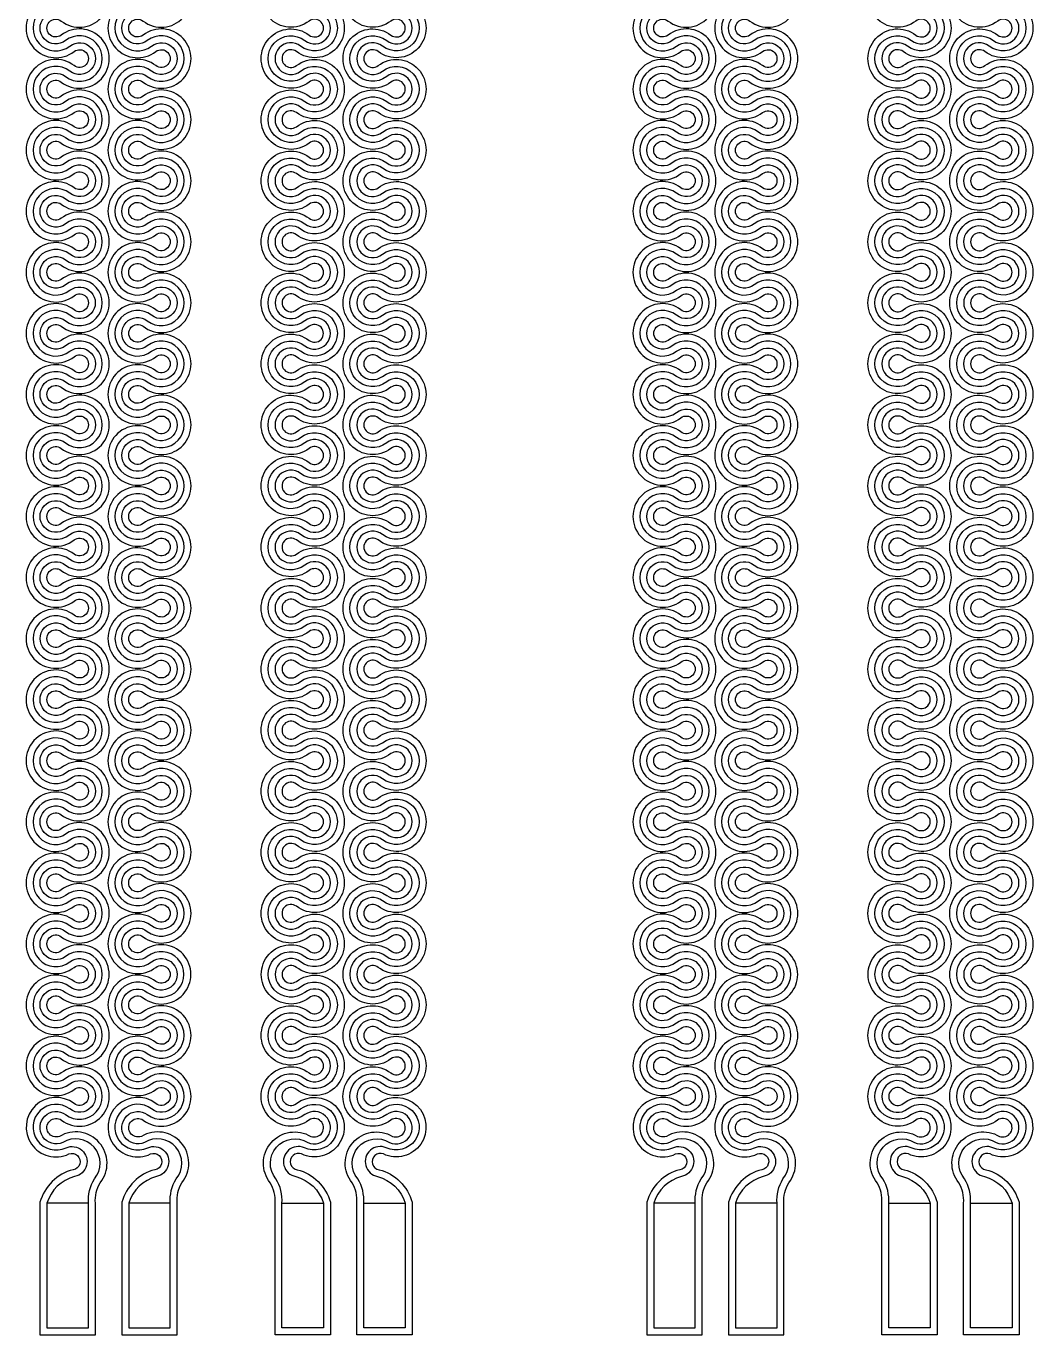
# Model space of a CAD drawing. Header units: millimetres. Extents: x -33.6 to 36.3, y -34.6 to 38.4.
# Drawn here: x -33.57 to -19.03, y 0.39 to 19.29 of the extents above; entities that cross this region are included whole.
import ezdxf

# ---------------------------------------------------------------- set-up
doc = ezdxf.new("R2010")
doc.units = ezdxf.units.MM
doc.layers.add('Metal Layer', color=40, linetype='Continuous')
doc.layers.add('Parylene Encapsulation', color=70, linetype='Continuous')

msp = doc.modelspace()

# ---------------------------------------------------------------- linework, layer by layer
at = {"layer": 'Metal Layer'}
for points in [[(-32.941, 19.524, 2.041241), (-32.941, 19.004, -2.041241), (-32.941, 18.642, 2.041241), (-32.941, 18.122, -2.041241), (-32.941, 17.76, 2.041241), (-32.941, 17.24, -2.041241), (-32.941, 16.878, 2.041241), (-32.941, 16.358, -2.041241), (-32.941, 15.996, 2.041241), (-32.941, 15.476, -2.041241), (-32.941, 15.115, 2.041241), (-32.941, 14.595, -2.041241), (-32.941, 14.233, 2.041241), (-32.941, 13.713, -2.041241), (-32.941, 13.351, 2.041241), (-32.941, 12.831, -2.041241), (-32.941, 12.469, 2.041241), (-32.941, 11.949, -2.041241), (-32.941, 11.587, 2.041241), (-32.941, 11.067, -2.041241), (-32.941, 10.705, 2.041241), (-32.941, 10.186, -2.041241), (-32.941, 9.824, 2.041241), (-32.941, 9.304, -2.041241), (-32.941, 8.942, 2.041241), (-32.941, 8.422, -2.041241), (-32.941, 8.06, 2.041241), (-32.941, 7.54, -2.041241), (-32.941, 7.178, 2.041241), (-32.941, 6.658, -2.041241), (-32.941, 6.296, 2.041241), (-32.941, 5.776, -2.041241), (-32.941, 5.415, 2.041241), (-32.941, 4.895, -2.041241), (-32.941, 4.533, 2.041241), (-32.941, 4.013, -2.041241), (-32.941, 3.651, 1.794821), (-32.996, 3.092, -1.116024), (-32.871, 2.676, 0.258799), (-33.272, 2.289), (-33.272, 0.489), (-32.672, 0.489), (-32.672, 2.289, -0.156145), (-32.585, 2.641, 0.851811), (-33.043, 3.167, -1.718074), (-33.002, 3.572, 2.041241), (-33.002, 4.092, -2.041241), (-33.002, 4.454, 2.041241), (-33.002, 4.974, -2.041241), (-33.002, 5.336, 2.041241), (-33.002, 5.855, -2.041241), (-33.002, 6.217, 2.041241), (-33.002, 6.737, -2.041241), (-33.002, 7.099, 2.041241), (-33.002, 7.619, -2.041241), (-33.002, 7.981, 2.041241), (-33.002, 8.501, -2.041241), (-33.002, 8.863, 2.041241), (-33.002, 9.383, -2.041241), (-33.002, 9.745, 2.041241), (-33.002, 10.265, -2.041241), (-33.002, 10.626, 2.041241), (-33.002, 11.146, -2.041241), (-33.002, 11.508, 2.041241), (-33.002, 12.028, -2.041241), (-33.002, 12.39, 2.041241), (-33.002, 12.91, -2.041241), (-33.002, 13.272, 2.041241), (-33.002, 13.792, -2.041241), (-33.002, 14.154, 2.041241), (-33.002, 14.674, -2.041241), (-33.002, 15.035, 2.041241), (-33.002, 15.555, -2.041241), (-33.002, 15.917, 2.041241), (-33.002, 16.437, -2.041241), (-33.002, 16.799, 2.041241), (-33.002, 17.319, -2.041241), (-33.002, 17.681, 2.041241), (-33.002, 18.201, -2.041241), (-33.002, 18.563, 2.041241), (-33.002, 19.083, -2.041241), (-33.002, 19.445, 2.041241)], [(-31.759, 19.524, 2.041241), (-31.759, 19.004, -2.041241), (-31.759, 18.642, 2.041241), (-31.759, 18.122, -2.041241), (-31.759, 17.76, 2.041241), (-31.759, 17.24, -2.041241), (-31.759, 16.878, 2.041241), (-31.759, 16.358, -2.041241), (-31.759, 15.996, 2.041241), (-31.759, 15.476, -2.041241), (-31.759, 15.115, 2.041241), (-31.759, 14.595, -2.041241), (-31.759, 14.233, 2.041241), (-31.759, 13.713, -2.041241), (-31.759, 13.351, 2.041241), (-31.759, 12.831, -2.041241), (-31.759, 12.469, 2.041241), (-31.759, 11.949, -2.041241), (-31.759, 11.587, 2.041241), (-31.759, 11.067, -2.041241), (-31.759, 10.705, 2.041241), (-31.759, 10.186, -2.041241), (-31.759, 9.824, 2.041241), (-31.759, 9.304, -2.041241), (-31.759, 8.942, 2.041241), (-31.759, 8.422, -2.041241), (-31.759, 8.06, 2.041241), (-31.759, 7.54, -2.041241), (-31.759, 7.178, 2.041241), (-31.759, 6.658, -2.041241), (-31.759, 6.296, 2.041241), (-31.759, 5.776, -2.041241), (-31.759, 5.415, 2.041241), (-31.759, 4.895, -2.041241), (-31.759, 4.533, 2.041241), (-31.759, 4.013, -2.041241), (-31.759, 3.651, 1.794821), (-31.815, 3.092, -1.116024), (-31.69, 2.676, 0.258799), (-32.09, 2.289), (-32.09, 0.489), (-31.49, 0.489), (-31.49, 2.289, -0.156145), (-31.404, 2.641, 0.851811), (-31.861, 3.167, -1.718074), (-31.821, 3.572, 2.041241), (-31.821, 4.092, -2.041241), (-31.821, 4.454, 2.041241), (-31.821, 4.974, -2.041241), (-31.821, 5.336, 2.041241), (-31.821, 5.855, -2.041241), (-31.821, 6.217, 2.041241), (-31.821, 6.737, -2.041241), (-31.821, 7.099, 2.041241), (-31.821, 7.619, -2.041241), (-31.821, 7.981, 2.041241), (-31.821, 8.501, -2.041241), (-31.821, 8.863, 2.041241), (-31.821, 9.383, -2.041241), (-31.821, 9.745, 2.041241), (-31.821, 10.265, -2.041241), (-31.821, 10.626, 2.041241), (-31.821, 11.146, -2.041241), (-31.821, 11.508, 2.041241), (-31.821, 12.028, -2.041241), (-31.821, 12.39, 2.041241), (-31.821, 12.91, -2.041241), (-31.821, 13.272, 2.041241), (-31.821, 13.792, -2.041241), (-31.821, 14.154, 2.041241), (-31.821, 14.674, -2.041241), (-31.821, 15.035, 2.041241), (-31.821, 15.555, -2.041241), (-31.821, 15.917, 2.041241), (-31.821, 16.437, -2.041241), (-31.821, 16.799, 2.041241), (-31.821, 17.319, -2.041241), (-31.821, 17.681, 2.041241), (-31.821, 18.201, -2.041241), (-31.821, 18.563, 2.041241), (-31.821, 19.083, -2.041241), (-31.821, 19.445, 2.041241)], [(-29.606, 19.524, -2.041241), (-29.606, 19.004, 2.041241), (-29.606, 18.642, -2.041241), (-29.606, 18.122, 2.041241), (-29.606, 17.76, -2.041241), (-29.606, 17.24, 2.041241), (-29.606, 16.878, -2.041241), (-29.606, 16.358, 2.041241), (-29.606, 15.996, -2.041241), (-29.606, 15.476, 2.041241), (-29.606, 15.115, -2.041241), (-29.606, 14.595, 2.041241), (-29.606, 14.233, -2.041241), (-29.606, 13.713, 2.041241), (-29.606, 13.351, -2.041241), (-29.606, 12.831, 2.041241), (-29.606, 12.469, -2.041241), (-29.606, 11.949, 2.041241), (-29.606, 11.587, -2.041241), (-29.606, 11.067, 2.041241), (-29.606, 10.705, -2.041241), (-29.606, 10.186, 2.041241), (-29.606, 9.824, -2.041241), (-29.606, 9.304, 2.041241), (-29.606, 8.942, -2.041241), (-29.606, 8.422, 2.041241), (-29.606, 8.06, -2.041241), (-29.606, 7.54, 2.041241), (-29.606, 7.178, -2.041241), (-29.606, 6.658, 2.041241), (-29.606, 6.296, -2.041241), (-29.606, 5.776, 2.041241), (-29.606, 5.415, -2.041241), (-29.606, 4.895, 2.041241), (-29.606, 4.533, -2.041241), (-29.606, 4.013, 2.041241), (-29.606, 3.651, -1.794821), (-29.551, 3.092, 1.116024), (-29.676, 2.676, -0.258799), (-29.276, 2.289), (-29.276, 0.489), (-29.876, 0.489), (-29.876, 2.289, 0.156145), (-29.962, 2.641, -0.851811), (-29.504, 3.167, 1.718074), (-29.545, 3.572, -2.041241), (-29.545, 4.092, 2.041241), (-29.545, 4.454, -2.041241), (-29.545, 4.974, 2.041241), (-29.545, 5.336, -2.041241), (-29.545, 5.855, 2.041241), (-29.545, 6.217, -2.041241), (-29.545, 6.737, 2.041241), (-29.545, 7.099, -2.041241), (-29.545, 7.619, 2.041241), (-29.545, 7.981, -2.041241), (-29.545, 8.501, 2.041241), (-29.545, 8.863, -2.041241), (-29.545, 9.383, 2.041241), (-29.545, 9.745, -2.041241), (-29.545, 10.265, 2.041241), (-29.545, 10.626, -2.041241), (-29.545, 11.146, 2.041241), (-29.545, 11.508, -2.041241), (-29.545, 12.028, 2.041241), (-29.545, 12.39, -2.041241), (-29.545, 12.91, 2.041241), (-29.545, 13.272, -2.041241), (-29.545, 13.792, 2.041241), (-29.545, 14.154, -2.041241), (-29.545, 14.674, 2.041241), (-29.545, 15.035, -2.041241), (-29.545, 15.555, 2.041241), (-29.545, 15.917, -2.041241), (-29.545, 16.437, 2.041241), (-29.545, 16.799, -2.041241), (-29.545, 17.319, 2.041241), (-29.545, 17.681, -2.041241), (-29.545, 18.201, 2.041241), (-29.545, 18.563, -2.041241), (-29.545, 19.083, 2.041241), (-29.545, 19.445, -2.041241)], [(-28.425, 19.524, -2.041241), (-28.425, 19.004, 2.041241), (-28.425, 18.642, -2.041241), (-28.425, 18.122, 2.041241), (-28.425, 17.76, -2.041241), (-28.425, 17.24, 2.041241), (-28.425, 16.878, -2.041241), (-28.425, 16.358, 2.041241), (-28.425, 15.996, -2.041241), (-28.425, 15.476, 2.041241), (-28.425, 15.115, -2.041241), (-28.425, 14.595, 2.041241), (-28.425, 14.233, -2.041241), (-28.425, 13.713, 2.041241), (-28.425, 13.351, -2.041241), (-28.425, 12.831, 2.041241), (-28.425, 12.469, -2.041241), (-28.425, 11.949, 2.041241), (-28.425, 11.587, -2.041241), (-28.425, 11.067, 2.041241), (-28.425, 10.705, -2.041241), (-28.425, 10.186, 2.041241), (-28.425, 9.824, -2.041241), (-28.425, 9.304, 2.041241), (-28.425, 8.942, -2.041241), (-28.425, 8.422, 2.041241), (-28.425, 8.06, -2.041241), (-28.425, 7.54, 2.041241), (-28.425, 7.178, -2.041241), (-28.425, 6.658, 2.041241), (-28.425, 6.296, -2.041241), (-28.425, 5.776, 2.041241), (-28.425, 5.415, -2.041241), (-28.425, 4.895, 2.041241), (-28.425, 4.533, -2.041241), (-28.425, 4.013, 2.041241), (-28.425, 3.651, -1.794821), (-28.369, 3.092, 1.116024), (-28.494, 2.676, -0.258799), (-28.094, 2.289), (-28.094, 0.489), (-28.694, 0.489), (-28.694, 2.289, 0.156145), (-28.78, 2.641, -0.851811), (-28.323, 3.167, 1.718074), (-28.363, 3.572, -2.041241), (-28.363, 4.092, 2.041241), (-28.363, 4.454, -2.041241), (-28.363, 4.974, 2.041241), (-28.363, 5.336, -2.041241), (-28.363, 5.855, 2.041241), (-28.363, 6.217, -2.041241), (-28.363, 6.737, 2.041241), (-28.363, 7.099, -2.041241), (-28.363, 7.619, 2.041241), (-28.363, 7.981, -2.041241), (-28.363, 8.501, 2.041241), (-28.363, 8.863, -2.041241), (-28.363, 9.383, 2.041241), (-28.363, 9.745, -2.041241), (-28.363, 10.265, 2.041241), (-28.363, 10.626, -2.041241), (-28.363, 11.146, 2.041241), (-28.363, 11.508, -2.041241), (-28.363, 12.028, 2.041241), (-28.363, 12.39, -2.041241), (-28.363, 12.91, 2.041241), (-28.363, 13.272, -2.041241), (-28.363, 13.792, 2.041241), (-28.363, 14.154, -2.041241), (-28.363, 14.674, 2.041241), (-28.363, 15.035, -2.041241), (-28.363, 15.555, 2.041241), (-28.363, 15.917, -2.041241), (-28.363, 16.437, 2.041241), (-28.363, 16.799, -2.041241), (-28.363, 17.319, 2.041241), (-28.363, 17.681, -2.041241), (-28.363, 18.201, 2.041241), (-28.363, 18.563, -2.041241), (-28.363, 19.083, 2.041241), (-28.363, 19.445, -2.041241)], [(-24.174, 19.524, 2.041241), (-24.174, 19.004, -2.041241), (-24.174, 18.642, 2.041241), (-24.174, 18.122, -2.041241), (-24.174, 17.76, 2.041241), (-24.174, 17.24, -2.041241), (-24.174, 16.878, 2.041241), (-24.174, 16.358, -2.041241), (-24.174, 15.996, 2.041241), (-24.174, 15.476, -2.041241), (-24.174, 15.115, 2.041241), (-24.174, 14.595, -2.041241), (-24.174, 14.233, 2.041241), (-24.174, 13.713, -2.041241), (-24.174, 13.351, 2.041241), (-24.174, 12.831, -2.041241), (-24.174, 12.469, 2.041241), (-24.174, 11.949, -2.041241), (-24.174, 11.587, 2.041241), (-24.174, 11.067, -2.041241), (-24.174, 10.705, 2.041241), (-24.174, 10.186, -2.041241), (-24.174, 9.824, 2.041241), (-24.174, 9.304, -2.041241), (-24.174, 8.942, 2.041241), (-24.174, 8.422, -2.041241), (-24.174, 8.06, 2.041241), (-24.174, 7.54, -2.041241), (-24.174, 7.178, 2.041241), (-24.174, 6.658, -2.041241), (-24.174, 6.296, 2.041241), (-24.174, 5.776, -2.041241), (-24.174, 5.415, 2.041241), (-24.174, 4.895, -2.041241), (-24.174, 4.533, 2.041241), (-24.174, 4.013, -2.041241), (-24.174, 3.651, 1.794821), (-24.23, 3.092, -1.116024), (-24.105, 2.676, 0.258799), (-24.505, 2.289), (-24.505, 0.489), (-23.905, 0.489), (-23.905, 2.289, -0.156145), (-23.819, 2.641, 0.851811), (-24.276, 3.167, -1.718074), (-24.236, 3.572, 2.041241), (-24.236, 4.092, -2.041241), (-24.236, 4.454, 2.041241), (-24.236, 4.974, -2.041241), (-24.236, 5.336, 2.041241), (-24.236, 5.855, -2.041241), (-24.236, 6.217, 2.041241), (-24.236, 6.737, -2.041241), (-24.236, 7.099, 2.041241), (-24.236, 7.619, -2.041241), (-24.236, 7.981, 2.041241), (-24.236, 8.501, -2.041241), (-24.236, 8.863, 2.041241), (-24.236, 9.383, -2.041241), (-24.236, 9.745, 2.041241), (-24.236, 10.265, -2.041241), (-24.236, 10.626, 2.041241), (-24.236, 11.146, -2.041241), (-24.236, 11.508, 2.041241), (-24.236, 12.028, -2.041241), (-24.236, 12.39, 2.041241), (-24.236, 12.91, -2.041241), (-24.236, 13.272, 2.041241), (-24.236, 13.792, -2.041241), (-24.236, 14.154, 2.041241), (-24.236, 14.674, -2.041241), (-24.236, 15.035, 2.041241), (-24.236, 15.555, -2.041241), (-24.236, 15.917, 2.041241), (-24.236, 16.437, -2.041241), (-24.236, 16.799, 2.041241), (-24.236, 17.319, -2.041241), (-24.236, 17.681, 2.041241), (-24.236, 18.201, -2.041241), (-24.236, 18.563, 2.041241), (-24.236, 19.083, -2.041241), (-24.236, 19.445, 2.041241)], [(-22.993, 19.524, 2.041241), (-22.993, 19.004, -2.041241), (-22.993, 18.642, 2.041241), (-22.993, 18.122, -2.041241), (-22.993, 17.76, 2.041241), (-22.993, 17.24, -2.041241), (-22.993, 16.878, 2.041241), (-22.993, 16.358, -2.041241), (-22.993, 15.996, 2.041241), (-22.993, 15.476, -2.041241), (-22.993, 15.115, 2.041241), (-22.993, 14.595, -2.041241), (-22.993, 14.233, 2.041241), (-22.993, 13.713, -2.041241), (-22.993, 13.351, 2.041241), (-22.993, 12.831, -2.041241), (-22.993, 12.469, 2.041241), (-22.993, 11.949, -2.041241), (-22.993, 11.587, 2.041241), (-22.993, 11.067, -2.041241), (-22.993, 10.705, 2.041241), (-22.993, 10.186, -2.041241), (-22.993, 9.824, 2.041241), (-22.993, 9.304, -2.041241), (-22.993, 8.942, 2.041241), (-22.993, 8.422, -2.041241), (-22.993, 8.06, 2.041241), (-22.993, 7.54, -2.041241), (-22.993, 7.178, 2.041241), (-22.993, 6.658, -2.041241), (-22.993, 6.296, 2.041241), (-22.993, 5.776, -2.041241), (-22.993, 5.415, 2.041241), (-22.993, 4.895, -2.041241), (-22.993, 4.533, 2.041241), (-22.993, 4.013, -2.041241), (-22.993, 3.651, 1.794821), (-23.048, 3.092, -1.116024), (-22.923, 2.676, 0.258799), (-23.323, 2.289), (-23.323, 0.489), (-22.723, 0.489), (-22.723, 2.289, -0.156145), (-22.637, 2.641, 0.851811), (-23.095, 3.167, -1.718074), (-23.054, 3.572, 2.041241), (-23.054, 4.092, -2.041241), (-23.054, 4.454, 2.041241), (-23.054, 4.974, -2.041241), (-23.054, 5.336, 2.041241), (-23.054, 5.855, -2.041241), (-23.054, 6.217, 2.041241), (-23.054, 6.737, -2.041241), (-23.054, 7.099, 2.041241), (-23.054, 7.619, -2.041241), (-23.054, 7.981, 2.041241), (-23.054, 8.501, -2.041241), (-23.054, 8.863, 2.041241), (-23.054, 9.383, -2.041241), (-23.054, 9.745, 2.041241), (-23.054, 10.265, -2.041241), (-23.054, 10.626, 2.041241), (-23.054, 11.146, -2.041241), (-23.054, 11.508, 2.041241), (-23.054, 12.028, -2.041241), (-23.054, 12.39, 2.041241), (-23.054, 12.91, -2.041241), (-23.054, 13.272, 2.041241), (-23.054, 13.792, -2.041241), (-23.054, 14.154, 2.041241), (-23.054, 14.674, -2.041241), (-23.054, 15.035, 2.041241), (-23.054, 15.555, -2.041241), (-23.054, 15.917, 2.041241), (-23.054, 16.437, -2.041241), (-23.054, 16.799, 2.041241), (-23.054, 17.319, -2.041241), (-23.054, 17.681, 2.041241), (-23.054, 18.201, -2.041241), (-23.054, 18.563, 2.041241), (-23.054, 19.083, -2.041241), (-23.054, 19.445, 2.041241)], [(-20.84, 19.524, -2.041241), (-20.84, 19.004, 2.041241), (-20.84, 18.642, -2.041241), (-20.84, 18.122, 2.041241), (-20.84, 17.76, -2.041241), (-20.84, 17.24, 2.041241), (-20.84, 16.878, -2.041241), (-20.84, 16.358, 2.041241), (-20.84, 15.996, -2.041241), (-20.84, 15.476, 2.041241), (-20.84, 15.115, -2.041241), (-20.84, 14.595, 2.041241), (-20.84, 14.233, -2.041241), (-20.84, 13.713, 2.041241), (-20.84, 13.351, -2.041241), (-20.84, 12.831, 2.041241), (-20.84, 12.469, -2.041241), (-20.84, 11.949, 2.041241), (-20.84, 11.587, -2.041241), (-20.84, 11.067, 2.041241), (-20.84, 10.705, -2.041241), (-20.84, 10.186, 2.041241), (-20.84, 9.824, -2.041241), (-20.84, 9.304, 2.041241), (-20.84, 8.942, -2.041241), (-20.84, 8.422, 2.041241), (-20.84, 8.06, -2.041241), (-20.84, 7.54, 2.041241), (-20.84, 7.178, -2.041241), (-20.84, 6.658, 2.041241), (-20.84, 6.296, -2.041241), (-20.84, 5.776, 2.041241), (-20.84, 5.415, -2.041241), (-20.84, 4.895, 2.041241), (-20.84, 4.533, -2.041241), (-20.84, 4.013, 2.041241), (-20.84, 3.651, -1.794821), (-20.784, 3.092, 1.116024), (-20.909, 2.676, -0.258799), (-20.509, 2.289), (-20.509, 0.489), (-21.109, 0.489), (-21.109, 2.289, 0.156145), (-21.195, 2.641, -0.851811), (-20.738, 3.167, 1.718074), (-20.778, 3.572, -2.041241), (-20.778, 4.092, 2.041241), (-20.778, 4.454, -2.041241), (-20.778, 4.974, 2.041241), (-20.778, 5.336, -2.041241), (-20.778, 5.855, 2.041241), (-20.778, 6.217, -2.041241), (-20.778, 6.737, 2.041241), (-20.778, 7.099, -2.041241), (-20.778, 7.619, 2.041241), (-20.778, 7.981, -2.041241), (-20.778, 8.501, 2.041241), (-20.778, 8.863, -2.041241), (-20.778, 9.383, 2.041241), (-20.778, 9.745, -2.041241), (-20.778, 10.265, 2.041241), (-20.778, 10.626, -2.041241), (-20.778, 11.146, 2.041241), (-20.778, 11.508, -2.041241), (-20.778, 12.028, 2.041241), (-20.778, 12.39, -2.041241), (-20.778, 12.91, 2.041241), (-20.778, 13.272, -2.041241), (-20.778, 13.792, 2.041241), (-20.778, 14.154, -2.041241), (-20.778, 14.674, 2.041241), (-20.778, 15.035, -2.041241), (-20.778, 15.555, 2.041241), (-20.778, 15.917, -2.041241), (-20.778, 16.437, 2.041241), (-20.778, 16.799, -2.041241), (-20.778, 17.319, 2.041241), (-20.778, 17.681, -2.041241), (-20.778, 18.201, 2.041241), (-20.778, 18.563, -2.041241), (-20.778, 19.083, 2.041241), (-20.778, 19.445, -2.041241)], [(-19.658, 19.524, -2.041241), (-19.658, 19.004, 2.041241), (-19.658, 18.642, -2.041241), (-19.658, 18.122, 2.041241), (-19.658, 17.76, -2.041241), (-19.658, 17.24, 2.041241), (-19.658, 16.878, -2.041241), (-19.658, 16.358, 2.041241), (-19.658, 15.996, -2.041241), (-19.658, 15.476, 2.041241), (-19.658, 15.115, -2.041241), (-19.658, 14.595, 2.041241), (-19.658, 14.233, -2.041241), (-19.658, 13.713, 2.041241), (-19.658, 13.351, -2.041241), (-19.658, 12.831, 2.041241), (-19.658, 12.469, -2.041241), (-19.658, 11.949, 2.041241), (-19.658, 11.587, -2.041241), (-19.658, 11.067, 2.041241), (-19.658, 10.705, -2.041241), (-19.658, 10.186, 2.041241), (-19.658, 9.824, -2.041241), (-19.658, 9.304, 2.041241), (-19.658, 8.942, -2.041241), (-19.658, 8.422, 2.041241), (-19.658, 8.06, -2.041241), (-19.658, 7.54, 2.041241), (-19.658, 7.178, -2.041241), (-19.658, 6.658, 2.041241), (-19.658, 6.296, -2.041241), (-19.658, 5.776, 2.041241), (-19.658, 5.415, -2.041241), (-19.658, 4.895, 2.041241), (-19.658, 4.533, -2.041241), (-19.658, 4.013, 2.041241), (-19.658, 3.651, -1.794821), (-19.603, 3.092, 1.116024), (-19.728, 2.676, -0.258799), (-19.327, 2.289), (-19.327, 0.489), (-19.927, 0.489), (-19.927, 2.289, 0.156145), (-20.014, 2.641, -0.851811), (-19.556, 3.167, 1.718074), (-19.597, 3.572, -2.041241), (-19.597, 4.092, 2.041241), (-19.597, 4.454, -2.041241), (-19.597, 4.974, 2.041241), (-19.597, 5.336, -2.041241), (-19.597, 5.855, 2.041241), (-19.597, 6.217, -2.041241), (-19.597, 6.737, 2.041241), (-19.597, 7.099, -2.041241), (-19.597, 7.619, 2.041241), (-19.597, 7.981, -2.041241), (-19.597, 8.501, 2.041241), (-19.597, 8.863, -2.041241), (-19.597, 9.383, 2.041241), (-19.597, 9.745, -2.041241), (-19.597, 10.265, 2.041241), (-19.597, 10.626, -2.041241), (-19.597, 11.146, 2.041241), (-19.597, 11.508, -2.041241), (-19.597, 12.028, 2.041241), (-19.597, 12.39, -2.041241), (-19.597, 12.91, 2.041241), (-19.597, 13.272, -2.041241), (-19.597, 13.792, 2.041241), (-19.597, 14.154, -2.041241), (-19.597, 14.674, 2.041241), (-19.597, 15.035, -2.041241), (-19.597, 15.555, 2.041241), (-19.597, 15.917, -2.041241), (-19.597, 16.437, 2.041241), (-19.597, 16.799, -2.041241), (-19.597, 17.319, 2.041241), (-19.597, 17.681, -2.041241), (-19.597, 18.201, 2.041241), (-19.597, 18.563, -2.041241), (-19.597, 19.083, 2.041241), (-19.597, 19.445, -2.041241)]]:
    msp.add_lwpolyline(points, format="xyb", dxfattribs=at)
at = {"layer": 'Parylene Encapsulation'}
for points in [[(-32.88, 19.603, 2.041241), (-32.88, 18.925, -2.041241), (-32.88, 18.721, 2.041241), (-32.88, 18.043, -2.041241), (-32.88, 17.839, 2.041241), (-32.88, 17.161, -2.041241), (-32.88, 16.957, 2.041241), (-32.88, 16.279, -2.041241), (-32.88, 16.075, 2.041241), (-32.88, 15.397, -2.041241), (-32.88, 15.194, 2.041241), (-32.88, 14.516, -2.041241), (-32.88, 14.312, 2.041241), (-32.88, 13.634, -2.041241), (-32.88, 13.43, 2.041241), (-32.88, 12.752, -2.041241), (-32.88, 12.548, 2.041241), (-32.88, 11.87, -2.041241), (-32.88, 11.666, 2.041241), (-32.88, 10.988, -2.041241), (-32.88, 10.784, 2.041241), (-32.88, 10.106, -2.041241), (-32.88, 9.903, 2.041241), (-32.88, 9.225, -2.041241), (-32.88, 9.021, 2.041241), (-32.88, 8.343, -2.041241), (-32.88, 8.139, 2.041241), (-32.88, 7.461, -2.041241), (-32.88, 7.257, 2.041241), (-32.88, 6.579, -2.041241), (-32.88, 6.375, 2.041241), (-32.88, 5.697, -2.041241), (-32.88, 5.494, 2.041241), (-32.88, 4.816, -2.041241), (-32.88, 4.612, 2.041241), (-32.88, 3.934, -2.043992), (-32.88, 3.73, 1.787742), (-32.955, 3.001, -1.121291), (-32.893, 2.774, 0.266832), (-33.372, 2.303), (-33.372, 0.389), (-32.572, 0.389), (-32.572, 2.292, -0.154523), (-32.503, 2.583, 0.836279), (-33.089, 3.256, -1.665182), (-33.061, 3.491, 2.033461), (-33.064, 4.171, -2.041241), (-33.064, 4.375, 2.041241), (-33.064, 5.053, -2.041241), (-33.064, 5.257, 2.041241), (-33.064, 5.934, -2.041241), (-33.064, 6.138, 2.041241), (-33.064, 6.816, -2.041241), (-33.064, 7.02, 2.041241), (-33.064, 7.698, -2.041241), (-33.064, 7.902, 2.041241), (-33.064, 8.58, -2.041241), (-33.064, 8.784, 2.041241), (-33.064, 9.462, -2.041241), (-33.064, 9.666, 2.041241), (-33.064, 10.344, -2.041241), (-33.064, 10.547, 2.041241), (-33.064, 11.225, -2.041241), (-33.064, 11.429, 2.041241), (-33.064, 12.107, -2.041241), (-33.064, 12.311, 2.041241), (-33.064, 12.989, -2.041241), (-33.064, 13.193, 2.041241), (-33.064, 13.871, -2.041241), (-33.064, 14.075, 2.041241), (-33.064, 14.753, -2.041241), (-33.064, 14.956, 2.041241), (-33.064, 15.634, -2.041241), (-33.064, 15.838, 2.041241), (-33.064, 16.516, -2.041241), (-33.064, 16.72, 2.041241), (-33.064, 17.398, -2.041241), (-33.064, 17.602, 2.041241), (-33.064, 18.28, -2.041241), (-33.064, 18.484, 2.041241), (-33.064, 19.162, -2.041241), (-33.064, 19.366, 2.041241), (-33.064, 20.044, -2.041241)], [(-31.698, 19.603, 2.041241), (-31.698, 18.925, -2.041241), (-31.698, 18.721, 2.041241), (-31.698, 18.043, -2.041241), (-31.698, 17.839, 2.041241), (-31.698, 17.161, -2.041241), (-31.698, 16.957, 2.041241), (-31.698, 16.279, -2.041241), (-31.698, 16.075, 2.041241), (-31.698, 15.397, -2.041241), (-31.698, 15.194, 2.041241), (-31.698, 14.516, -2.041241), (-31.698, 14.312, 2.041241), (-31.698, 13.634, -2.041241), (-31.698, 13.43, 2.041241), (-31.698, 12.752, -2.041241), (-31.698, 12.548, 2.041241), (-31.698, 11.87, -2.041241), (-31.698, 11.666, 2.041241), (-31.698, 10.988, -2.041241), (-31.698, 10.784, 2.041241), (-31.698, 10.106, -2.041241), (-31.698, 9.903, 2.041241), (-31.698, 9.225, -2.041241), (-31.698, 9.021, 2.041241), (-31.698, 8.343, -2.041241), (-31.698, 8.139, 2.041241), (-31.698, 7.461, -2.041241), (-31.698, 7.257, 2.041241), (-31.698, 6.579, -2.041241), (-31.698, 6.375, 2.041241), (-31.698, 5.697, -2.041241), (-31.698, 5.494, 2.041241), (-31.698, 4.816, -2.041241), (-31.698, 4.612, 2.041241), (-31.698, 3.934, -2.043992), (-31.698, 3.73, 1.787742), (-31.774, 3.001, -1.121291), (-31.711, 2.774, 0.266832), (-32.19, 2.303), (-32.19, 0.389), (-31.39, 0.389), (-31.39, 2.292, -0.154523), (-31.322, 2.583, 0.836279), (-31.907, 3.256, -1.665182), (-31.88, 3.491, 2.033461), (-31.882, 4.171, -2.041241), (-31.882, 4.375, 2.041241), (-31.882, 5.053, -2.041241), (-31.882, 5.257, 2.041241), (-31.882, 5.934, -2.041241), (-31.882, 6.138, 2.041241), (-31.882, 6.816, -2.041241), (-31.882, 7.02, 2.041241), (-31.882, 7.698, -2.041241), (-31.882, 7.902, 2.041241), (-31.882, 8.58, -2.041241), (-31.882, 8.784, 2.041241), (-31.882, 9.462, -2.041241), (-31.882, 9.666, 2.041241), (-31.882, 10.344, -2.041241), (-31.882, 10.547, 2.041241), (-31.882, 11.225, -2.041241), (-31.882, 11.429, 2.041241), (-31.882, 12.107, -2.041241), (-31.882, 12.311, 2.041241), (-31.882, 12.989, -2.041241), (-31.882, 13.193, 2.041241), (-31.882, 13.871, -2.041241), (-31.882, 14.075, 2.041241), (-31.882, 14.753, -2.041241), (-31.882, 14.956, 2.041241), (-31.882, 15.634, -2.041241), (-31.882, 15.838, 2.041241), (-31.882, 16.516, -2.041241), (-31.882, 16.72, 2.041241), (-31.882, 17.398, -2.041241), (-31.882, 17.602, 2.041241), (-31.882, 18.28, -2.041241), (-31.882, 18.484, 2.041241), (-31.882, 19.162, -2.041241), (-31.882, 19.366, 2.041241), (-31.882, 20.044, -2.041241)], [(-29.667, 19.603, -2.041241), (-29.667, 18.925, 2.041241), (-29.667, 18.721, -2.041241), (-29.667, 18.043, 2.041241), (-29.667, 17.839, -2.041241), (-29.667, 17.161, 2.041241), (-29.667, 16.957, -2.041241), (-29.667, 16.279, 2.041241), (-29.667, 16.075, -2.041241), (-29.667, 15.397, 2.041241), (-29.667, 15.194, -2.041241), (-29.667, 14.516, 2.041241), (-29.667, 14.312, -2.041241), (-29.667, 13.634, 2.041241), (-29.667, 13.43, -2.041241), (-29.667, 12.752, 2.041241), (-29.667, 12.548, -2.041241), (-29.667, 11.87, 2.041241), (-29.667, 11.666, -2.041241), (-29.667, 10.988, 2.041241), (-29.667, 10.784, -2.041241), (-29.667, 10.106, 2.041241), (-29.667, 9.903, -2.041241), (-29.667, 9.225, 2.041241), (-29.667, 9.021, -2.041241), (-29.667, 8.343, 2.041241), (-29.667, 8.139, -2.041241), (-29.667, 7.461, 2.041241), (-29.667, 7.257, -2.041241), (-29.667, 6.579, 2.041241), (-29.667, 6.375, -2.041241), (-29.667, 5.697, 2.041241), (-29.667, 5.494, -2.041241), (-29.667, 4.816, 2.041241), (-29.667, 4.612, -2.041241), (-29.667, 3.934, 2.043992), (-29.667, 3.73, -1.787742), (-29.592, 3.001, 1.121291), (-29.655, 2.774, -0.266832), (-29.176, 2.303), (-29.176, 0.389), (-29.976, 0.389), (-29.976, 2.292, 0.154523), (-30.044, 2.583, -0.836279), (-29.459, 3.256, 1.665182), (-29.486, 3.491, -2.033461), (-29.484, 4.171, 2.041241), (-29.484, 4.375, -2.041241), (-29.484, 5.053, 2.041241), (-29.484, 5.257, -2.041241), (-29.484, 5.934, 2.041241), (-29.484, 6.138, -2.041241), (-29.484, 6.816, 2.041241), (-29.484, 7.02, -2.041241), (-29.484, 7.698, 2.041241), (-29.484, 7.902, -2.041241), (-29.484, 8.58, 2.041241), (-29.484, 8.784, -2.041241), (-29.484, 9.462, 2.041241), (-29.484, 9.666, -2.041241), (-29.484, 10.344, 2.041241), (-29.484, 10.547, -2.041241), (-29.484, 11.225, 2.041241), (-29.484, 11.429, -2.041241), (-29.484, 12.107, 2.041241), (-29.484, 12.311, -2.041241), (-29.484, 12.989, 2.041241), (-29.484, 13.193, -2.041241), (-29.484, 13.871, 2.041241), (-29.484, 14.075, -2.041241), (-29.484, 14.753, 2.041241), (-29.484, 14.956, -2.041241), (-29.484, 15.634, 2.041241), (-29.484, 15.838, -2.041241), (-29.484, 16.516, 2.041241), (-29.484, 16.72, -2.041241), (-29.484, 17.398, 2.041241), (-29.484, 17.602, -2.041241), (-29.484, 18.28, 2.041241), (-29.484, 18.484, -2.041241), (-29.484, 19.162, 2.041241), (-29.484, 19.366, -2.041241), (-29.484, 20.044, 2.041241)], [(-28.486, 19.603, -2.041241), (-28.486, 18.925, 2.041241), (-28.486, 18.721, -2.041241), (-28.486, 18.043, 2.041241), (-28.486, 17.839, -2.041241), (-28.486, 17.161, 2.041241), (-28.486, 16.957, -2.041241), (-28.486, 16.279, 2.041241), (-28.486, 16.075, -2.041241), (-28.486, 15.397, 2.041241), (-28.486, 15.194, -2.041241), (-28.486, 14.516, 2.041241), (-28.486, 14.312, -2.041241), (-28.486, 13.634, 2.041241), (-28.486, 13.43, -2.041241), (-28.486, 12.752, 2.041241), (-28.486, 12.548, -2.041241), (-28.486, 11.87, 2.041241), (-28.486, 11.666, -2.041241), (-28.486, 10.988, 2.041241), (-28.486, 10.784, -2.041241), (-28.486, 10.106, 2.041241), (-28.486, 9.903, -2.041241), (-28.486, 9.225, 2.041241), (-28.486, 9.021, -2.041241), (-28.486, 8.343, 2.041241), (-28.486, 8.139, -2.041241), (-28.486, 7.461, 2.041241), (-28.486, 7.257, -2.041241), (-28.486, 6.579, 2.041241), (-28.486, 6.375, -2.041241), (-28.486, 5.697, 2.041241), (-28.486, 5.494, -2.041241), (-28.486, 4.816, 2.041241), (-28.486, 4.612, -2.041241), (-28.486, 3.934, 2.043992), (-28.486, 3.73, -1.787742), (-28.41, 3.001, 1.121291), (-28.473, 2.774, -0.266832), (-27.994, 2.303), (-27.994, 0.389), (-28.794, 0.389), (-28.794, 2.292, 0.154523), (-28.862, 2.583, -0.836279), (-28.277, 3.256, 1.665182), (-28.304, 3.491, -2.033461), (-28.302, 4.171, 2.041241), (-28.302, 4.375, -2.041241), (-28.302, 5.053, 2.041241), (-28.302, 5.257, -2.041241), (-28.302, 5.934, 2.041241), (-28.302, 6.138, -2.041241), (-28.302, 6.816, 2.041241), (-28.302, 7.02, -2.041241), (-28.302, 7.698, 2.041241), (-28.302, 7.902, -2.041241), (-28.302, 8.58, 2.041241), (-28.302, 8.784, -2.041241), (-28.302, 9.462, 2.041241), (-28.302, 9.666, -2.041241), (-28.302, 10.344, 2.041241), (-28.302, 10.547, -2.041241), (-28.302, 11.225, 2.041241), (-28.302, 11.429, -2.041241), (-28.302, 12.107, 2.041241), (-28.302, 12.311, -2.041241), (-28.302, 12.989, 2.041241), (-28.302, 13.193, -2.041241), (-28.302, 13.871, 2.041241), (-28.302, 14.075, -2.041241), (-28.302, 14.753, 2.041241), (-28.302, 14.956, -2.041241), (-28.302, 15.634, 2.041241), (-28.302, 15.838, -2.041241), (-28.302, 16.516, 2.041241), (-28.302, 16.72, -2.041241), (-28.302, 17.398, 2.041241), (-28.302, 17.602, -2.041241), (-28.302, 18.28, 2.041241), (-28.302, 18.484, -2.041241), (-28.302, 19.162, 2.041241), (-28.302, 19.366, -2.041241), (-28.302, 20.044, 2.041241)], [(-24.113, 19.603, 2.041241), (-24.113, 18.925, -2.041241), (-24.113, 18.721, 2.041241), (-24.113, 18.043, -2.041241), (-24.113, 17.839, 2.041241), (-24.113, 17.161, -2.041241), (-24.113, 16.957, 2.041241), (-24.113, 16.279, -2.041241), (-24.113, 16.075, 2.041241), (-24.113, 15.397, -2.041241), (-24.113, 15.194, 2.041241), (-24.113, 14.516, -2.041241), (-24.113, 14.312, 2.041241), (-24.113, 13.634, -2.041241), (-24.113, 13.43, 2.041241), (-24.113, 12.752, -2.041241), (-24.113, 12.548, 2.041241), (-24.113, 11.87, -2.041241), (-24.113, 11.666, 2.041241), (-24.113, 10.988, -2.041241), (-24.113, 10.784, 2.041241), (-24.113, 10.106, -2.041241), (-24.113, 9.903, 2.041241), (-24.113, 9.225, -2.041241), (-24.113, 9.021, 2.041241), (-24.113, 8.343, -2.041241), (-24.113, 8.139, 2.041241), (-24.113, 7.461, -2.041241), (-24.113, 7.257, 2.041241), (-24.113, 6.579, -2.041241), (-24.113, 6.375, 2.041241), (-24.113, 5.697, -2.041241), (-24.113, 5.494, 2.041241), (-24.113, 4.816, -2.041241), (-24.113, 4.612, 2.041241), (-24.113, 3.934, -2.043992), (-24.113, 3.73, 1.787742), (-24.189, 3.001, -1.121291), (-24.126, 2.774, 0.266832), (-24.605, 2.303), (-24.605, 0.389), (-23.805, 0.389), (-23.805, 2.292, -0.154523), (-23.737, 2.583, 0.836279), (-24.322, 3.256, -1.665182), (-24.295, 3.491, 2.033461), (-24.297, 4.171, -2.041241), (-24.297, 4.375, 2.041241), (-24.297, 5.053, -2.041241), (-24.297, 5.257, 2.041241), (-24.297, 5.934, -2.041241), (-24.297, 6.138, 2.041241), (-24.297, 6.816, -2.041241), (-24.297, 7.02, 2.041241), (-24.297, 7.698, -2.041241), (-24.297, 7.902, 2.041241), (-24.297, 8.58, -2.041241), (-24.297, 8.784, 2.041241), (-24.297, 9.462, -2.041241), (-24.297, 9.666, 2.041241), (-24.297, 10.344, -2.041241), (-24.297, 10.547, 2.041241), (-24.297, 11.225, -2.041241), (-24.297, 11.429, 2.041241), (-24.297, 12.107, -2.041241), (-24.297, 12.311, 2.041241), (-24.297, 12.989, -2.041241), (-24.297, 13.193, 2.041241), (-24.297, 13.871, -2.041241), (-24.297, 14.075, 2.041241), (-24.297, 14.753, -2.041241), (-24.297, 14.956, 2.041241), (-24.297, 15.634, -2.041241), (-24.297, 15.838, 2.041241), (-24.297, 16.516, -2.041241), (-24.297, 16.72, 2.041241), (-24.297, 17.398, -2.041241), (-24.297, 17.602, 2.041241), (-24.297, 18.28, -2.041241), (-24.297, 18.484, 2.041241), (-24.297, 19.162, -2.041241), (-24.297, 19.366, 2.041241), (-24.297, 20.044, -2.041241)], [(-22.932, 19.603, 2.041241), (-22.932, 18.925, -2.041241), (-22.932, 18.721, 2.041241), (-22.932, 18.043, -2.041241), (-22.932, 17.839, 2.041241), (-22.932, 17.161, -2.041241), (-22.932, 16.957, 2.041241), (-22.932, 16.279, -2.041241), (-22.932, 16.075, 2.041241), (-22.932, 15.397, -2.041241), (-22.932, 15.194, 2.041241), (-22.932, 14.516, -2.041241), (-22.932, 14.312, 2.041241), (-22.932, 13.634, -2.041241), (-22.932, 13.43, 2.041241), (-22.932, 12.752, -2.041241), (-22.932, 12.548, 2.041241), (-22.932, 11.87, -2.041241), (-22.932, 11.666, 2.041241), (-22.932, 10.988, -2.041241), (-22.932, 10.784, 2.041241), (-22.932, 10.106, -2.041241), (-22.932, 9.903, 2.041241), (-22.932, 9.225, -2.041241), (-22.932, 9.021, 2.041241), (-22.932, 8.343, -2.041241), (-22.932, 8.139, 2.041241), (-22.932, 7.461, -2.041241), (-22.932, 7.257, 2.041241), (-22.932, 6.579, -2.041241), (-22.932, 6.375, 2.041241), (-22.932, 5.697, -2.041241), (-22.932, 5.494, 2.041241), (-22.932, 4.816, -2.041241), (-22.932, 4.612, 2.041241), (-22.932, 3.934, -2.043992), (-22.932, 3.73, 1.787742), (-23.007, 3.001, -1.121291), (-22.944, 2.774, 0.266832), (-23.423, 2.303), (-23.423, 0.389), (-22.623, 0.389), (-22.623, 2.292, -0.154523), (-22.555, 2.583, 0.836279), (-23.14, 3.256, -1.665182), (-23.113, 3.491, 2.033461), (-23.115, 4.171, -2.041241), (-23.115, 4.375, 2.041241), (-23.115, 5.053, -2.041241), (-23.115, 5.257, 2.041241), (-23.115, 5.934, -2.041241), (-23.115, 6.138, 2.041241), (-23.115, 6.816, -2.041241), (-23.115, 7.02, 2.041241), (-23.115, 7.698, -2.041241), (-23.115, 7.902, 2.041241), (-23.115, 8.58, -2.041241), (-23.115, 8.784, 2.041241), (-23.115, 9.462, -2.041241), (-23.115, 9.666, 2.041241), (-23.115, 10.344, -2.041241), (-23.115, 10.547, 2.041241), (-23.115, 11.225, -2.041241), (-23.115, 11.429, 2.041241), (-23.115, 12.107, -2.041241), (-23.115, 12.311, 2.041241), (-23.115, 12.989, -2.041241), (-23.115, 13.193, 2.041241), (-23.115, 13.871, -2.041241), (-23.115, 14.075, 2.041241), (-23.115, 14.753, -2.041241), (-23.115, 14.956, 2.041241), (-23.115, 15.634, -2.041241), (-23.115, 15.838, 2.041241), (-23.115, 16.516, -2.041241), (-23.115, 16.72, 2.041241), (-23.115, 17.398, -2.041241), (-23.115, 17.602, 2.041241), (-23.115, 18.28, -2.041241), (-23.115, 18.484, 2.041241), (-23.115, 19.162, -2.041241), (-23.115, 19.366, 2.041241), (-23.115, 20.044, -2.041241)], [(-20.901, 19.603, -2.041241), (-20.901, 18.925, 2.041241), (-20.901, 18.721, -2.041241), (-20.901, 18.043, 2.041241), (-20.901, 17.839, -2.041241), (-20.901, 17.161, 2.041241), (-20.901, 16.957, -2.041241), (-20.901, 16.279, 2.041241), (-20.901, 16.075, -2.041241), (-20.901, 15.397, 2.041241), (-20.901, 15.194, -2.041241), (-20.901, 14.516, 2.041241), (-20.901, 14.312, -2.041241), (-20.901, 13.634, 2.041241), (-20.901, 13.43, -2.041241), (-20.901, 12.752, 2.041241), (-20.901, 12.548, -2.041241), (-20.901, 11.87, 2.041241), (-20.901, 11.666, -2.041241), (-20.901, 10.988, 2.041241), (-20.901, 10.784, -2.041241), (-20.901, 10.106, 2.041241), (-20.901, 9.903, -2.041241), (-20.901, 9.225, 2.041241), (-20.901, 9.021, -2.041241), (-20.901, 8.343, 2.041241), (-20.901, 8.139, -2.041241), (-20.901, 7.461, 2.041241), (-20.901, 7.257, -2.041241), (-20.901, 6.579, 2.041241), (-20.901, 6.375, -2.041241), (-20.901, 5.697, 2.041241), (-20.901, 5.494, -2.041241), (-20.901, 4.816, 2.041241), (-20.901, 4.612, -2.041241), (-20.901, 3.934, 2.043992), (-20.901, 3.73, -1.787742), (-20.825, 3.001, 1.121291), (-20.888, 2.774, -0.266832), (-20.409, 2.303), (-20.409, 0.389), (-21.209, 0.389), (-21.209, 2.292, 0.154523), (-21.277, 2.583, -0.836279), (-20.692, 3.256, 1.665182), (-20.719, 3.491, -2.033461), (-20.717, 4.171, 2.041241), (-20.717, 4.375, -2.041241), (-20.717, 5.053, 2.041241), (-20.717, 5.257, -2.041241), (-20.717, 5.934, 2.041241), (-20.717, 6.138, -2.041241), (-20.717, 6.816, 2.041241), (-20.717, 7.02, -2.041241), (-20.717, 7.698, 2.041241), (-20.717, 7.902, -2.041241), (-20.717, 8.58, 2.041241), (-20.717, 8.784, -2.041241), (-20.717, 9.462, 2.041241), (-20.717, 9.666, -2.041241), (-20.717, 10.344, 2.041241), (-20.717, 10.547, -2.041241), (-20.717, 11.225, 2.041241), (-20.717, 11.429, -2.041241), (-20.717, 12.107, 2.041241), (-20.717, 12.311, -2.041241), (-20.717, 12.989, 2.041241), (-20.717, 13.193, -2.041241), (-20.717, 13.871, 2.041241), (-20.717, 14.075, -2.041241), (-20.717, 14.753, 2.041241), (-20.717, 14.956, -2.041241), (-20.717, 15.634, 2.041241), (-20.717, 15.838, -2.041241), (-20.717, 16.516, 2.041241), (-20.717, 16.72, -2.041241), (-20.717, 17.398, 2.041241), (-20.717, 17.602, -2.041241), (-20.717, 18.28, 2.041241), (-20.717, 18.484, -2.041241), (-20.717, 19.162, 2.041241), (-20.717, 19.366, -2.041241), (-20.717, 20.044, 2.041241)], [(-19.719, 19.603, -2.041241), (-19.719, 18.925, 2.041241), (-19.719, 18.721, -2.041241), (-19.719, 18.043, 2.041241), (-19.719, 17.839, -2.041241), (-19.719, 17.161, 2.041241), (-19.719, 16.957, -2.041241), (-19.719, 16.279, 2.041241), (-19.719, 16.075, -2.041241), (-19.719, 15.397, 2.041241), (-19.719, 15.194, -2.041241), (-19.719, 14.516, 2.041241), (-19.719, 14.312, -2.041241), (-19.719, 13.634, 2.041241), (-19.719, 13.43, -2.041241), (-19.719, 12.752, 2.041241), (-19.719, 12.548, -2.041241), (-19.719, 11.87, 2.041241), (-19.719, 11.666, -2.041241), (-19.719, 10.988, 2.041241), (-19.719, 10.784, -2.041241), (-19.719, 10.106, 2.041241), (-19.719, 9.903, -2.041241), (-19.719, 9.225, 2.041241), (-19.719, 9.021, -2.041241), (-19.719, 8.343, 2.041241), (-19.719, 8.139, -2.041241), (-19.719, 7.461, 2.041241), (-19.719, 7.257, -2.041241), (-19.719, 6.579, 2.041241), (-19.719, 6.375, -2.041241), (-19.719, 5.697, 2.041241), (-19.719, 5.494, -2.041241), (-19.719, 4.816, 2.041241), (-19.719, 4.612, -2.041241), (-19.719, 3.934, 2.043992), (-19.719, 3.73, -1.787742), (-19.644, 3.001, 1.121291), (-19.706, 2.774, -0.266832), (-19.227, 2.303), (-19.227, 0.389), (-20.027, 0.389), (-20.027, 2.292, 0.154523), (-20.096, 2.583, -0.836279), (-19.51, 3.256, 1.665182), (-19.538, 3.491, -2.033461), (-19.535, 4.171, 2.041241), (-19.535, 4.375, -2.041241), (-19.535, 5.053, 2.041241), (-19.535, 5.257, -2.041241), (-19.535, 5.934, 2.041241), (-19.535, 6.138, -2.041241), (-19.535, 6.816, 2.041241), (-19.535, 7.02, -2.041241), (-19.535, 7.698, 2.041241), (-19.535, 7.902, -2.041241), (-19.535, 8.58, 2.041241), (-19.535, 8.784, -2.041241), (-19.535, 9.462, 2.041241), (-19.535, 9.666, -2.041241), (-19.535, 10.344, 2.041241), (-19.535, 10.547, -2.041241), (-19.535, 11.225, 2.041241), (-19.535, 11.429, -2.041241), (-19.535, 12.107, 2.041241), (-19.535, 12.311, -2.041241), (-19.535, 12.989, 2.041241), (-19.535, 13.193, -2.041241), (-19.535, 13.871, 2.041241), (-19.535, 14.075, -2.041241), (-19.535, 14.753, 2.041241), (-19.535, 14.956, -2.041241), (-19.535, 15.634, 2.041241), (-19.535, 15.838, -2.041241), (-19.535, 16.516, 2.041241), (-19.535, 16.72, -2.041241), (-19.535, 17.398, 2.041241), (-19.535, 17.602, -2.041241), (-19.535, 18.28, 2.041241), (-19.535, 18.484, -2.041241), (-19.535, 19.162, 2.041241), (-19.535, 19.366, -2.041241), (-19.535, 20.044, 2.041241)]]:
    msp.add_lwpolyline(points, format="xyb", dxfattribs=at)
for points in [[(-32.672, 0.489), (-32.672, 2.289), (-33.272, 2.289), (-33.272, 0.489)], [(-31.49, 0.489), (-31.49, 2.289), (-32.09, 2.289), (-32.09, 0.489)], [(-29.876, 0.489), (-29.876, 2.289), (-29.276, 2.289), (-29.276, 0.489)], [(-28.694, 0.489), (-28.694, 2.289), (-28.094, 2.289), (-28.094, 0.489)], [(-23.905, 0.489), (-23.905, 2.289), (-24.505, 2.289), (-24.505, 0.489)], [(-22.723, 0.489), (-22.723, 2.289), (-23.323, 2.289), (-23.323, 0.489)], [(-21.109, 0.489), (-21.109, 2.289), (-20.509, 2.289), (-20.509, 0.489)], [(-19.927, 0.489), (-19.927, 2.289), (-19.327, 2.289), (-19.327, 0.489)]]:
    msp.add_lwpolyline(points, close=True, dxfattribs=at)

doc.saveas('drawing.dxf')
